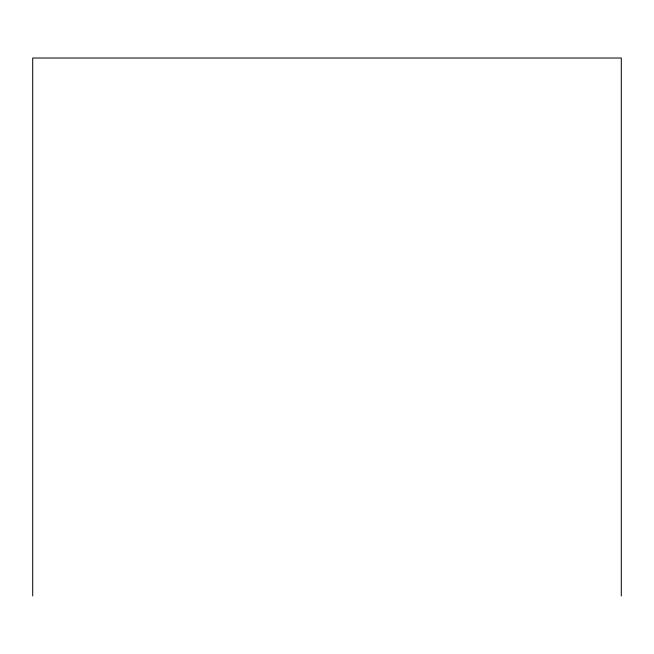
<?xml version="1.0" encoding="UTF-8"?>
<svg xmlns="http://www.w3.org/2000/svg" width="654" height="654" viewBox="0 0 654 654"><rect width="100%" height="100%" fill="white"/><g stroke="black" fill="none" stroke-linecap="round" stroke-linejoin="round"><path stroke-width="0.98" d="M621.3 595.982L621.3 58.018L32.7 58.018L32.7 595.982"/></g></svg>
